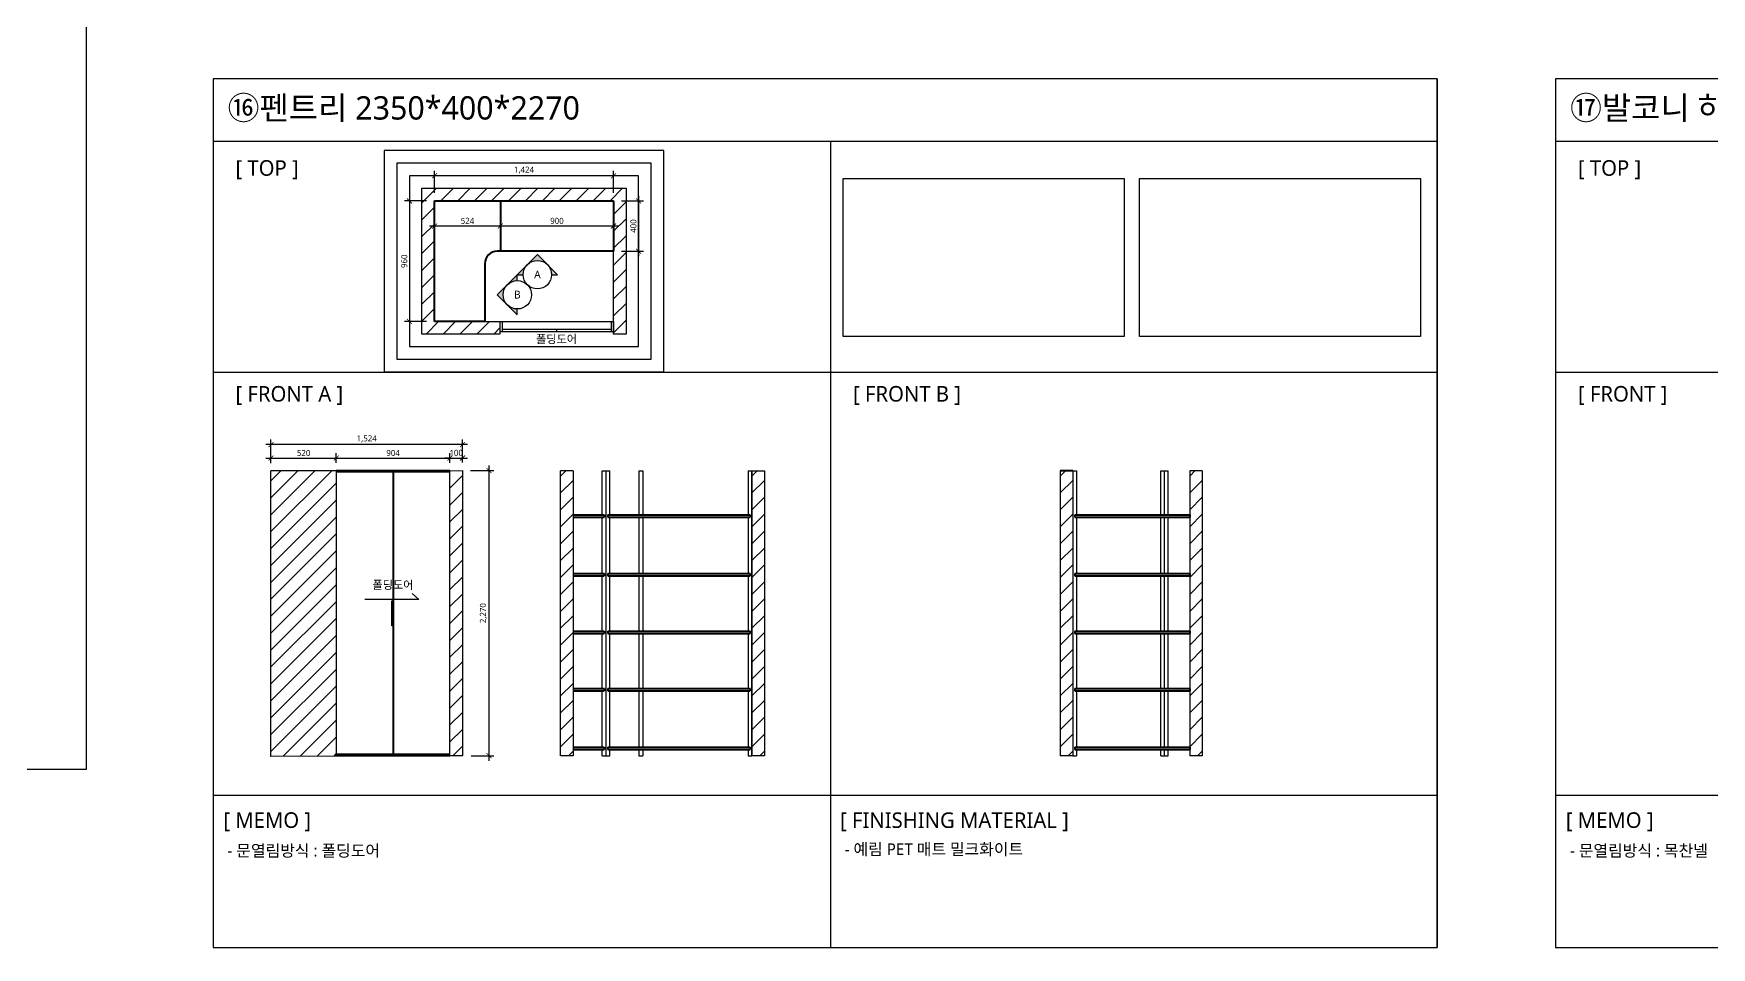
# Model space of a CAD drawing. Header units: millimetres. Extents: x 512 to 764439, y -71 to 559481.
# Drawn here: x 488691 to 502046, y 198562 to 205839 of the extents above; entities that cross this region are included whole.
import ezdxf

# ---------------------------------------------------------------- set-up
doc = ezdxf.new("R2010")
doc.units = ezdxf.units.MM
doc.header["$LTSCALE"] = 50
doc.set_wipeout_variables(frame=1)
for name, color, linetype in [('#DOOR', 4, 'Continuous'), ('#FUR_제작', 6, 'Continuous'), ('#가전가구', 252, 'Continuous'), ('#건축벽체_CON', 2, 'Continuous'), ('.', 8, 'Continuous'), ('_R_F_WIN', 4, 'Continuous'), ('I-SYM', 7, 'Continuous'), ('TEX', 3, 'Continuous'), ('벽', 2, 'Continuous')]:
    doc.layers.add(name, color=color, linetype=linetype)
doc.layers.add('#Fur', color=6, linetype='Continuous', lineweight=40)
doc.styles.add('맑은 고딕', font='malgun.ttf')
doc.styles.add('맑은고딕', font='malgun.ttf')
doc.dimstyles.new('DIM-120', dxfattribs={"dimscale": 120, "dimtxt": 0.6, "dimasz": 0.8, "dimexe": 0.8, "dimexo": 0.8, "dimgap": 0.2, "dimtad": 1, "dimdec": 0, "dimlunit": 6, "dimtxsty": '맑은고딕', "dimblk": 'ARCHTICK', "dimcen": 1, "dimdle": 0.8, "dimclrd": 5, "dimclre": 5, "dimclrt": 4, "dimadec": 0, "dimazin": 0, "dimtfac": 1, "dimtdec": 0, "dimtix": 1, "dimtmove": 2, "dimatfit": 3, "dimldrblk": 'ARCHTICK', "dimfxl": 1, "dimtolj": 1, "dimtzin": 0, "dimarcsym": 0})
picture_1 = doc.add_image_def('image24.png', size_in_pixel=(1920, 1080))
picture_2 = doc.add_image_def('image25.png', size_in_pixel=(1920, 1080))

# ---------------------------------------------------------------- blocks, each defined once
blk = doc.blocks.new('1204design form 23ver')
blk.add_lwpolyline([(67187, -12479), (100787, -12479), (100787, 11281), (67187, 11281)], close=True)
blk = doc.blocks.new('dkdkdkdkk')
at = {"color": 7}
blk.add_wipeout([(244280, -14023), (244276, -14004), (244268, -13987), (244257, -13971), (244244, -13957), (244229, -13946), (244212, -13937), (244194, -13931), (244176, -13929), (244157, -13929), (244138, -13933), (244120, -13939), (244104, -13949), (244089, -13961), (244077, -13975), (244067, -13992), (244060, -14009), (244056, -14028), (244056, -14047), (244058, -14066), (244064, -14084), (244072, -14101), (244084, -14116), (244097, -14129), (244113, -14140), (244130, -14148), (244148, -14153), (244167, -14155), (244186, -14153), (244205, -14149), (244222, -14141), (244238, -14131), (244252, -14118), (244264, -14103), (244273, -14087), (244279, -14069), (244282, -14050), (244282, -14042)], dxfattribs=at).dxf.layer = 'I-SYM'
at = {"layer": 'I-SYM', "true_color": 0x991b1e}
h = blk.add_hatch(color=244, dxfattribs=at)
edge = h.paths.add_edge_path()
edge.add_line((244093, -13958), (244169, -13882))
edge.add_line((244169, -13882), (244169, -13928))
edge.add_arc((244169, -14042), 113, 810, 852.1619)
edge = h.paths.add_edge_path()
edge.add_line((244169, -14202), (244093, -14126))
edge.add_arc((244169, -14042), 113, 587.8381, 630)
edge.add_line((244169, -14155), (244169, -14202))
edge = h.paths.add_edge_path()
edge.add_line((244085, -14118), (244009, -14042))
edge.add_line((244009, -14042), (244085, -13966))
edge.add_arc((244169, -14042), 113, 497.8381, 582.1619)
at = {"layer": 'I-SYM', "color": 7}
blk.add_line((244169, -14202), (244169, -14155), dxfattribs=at)
blk.add_lwpolyline([(244169, -14202), (244009, -14042), (244169, -13882)], dxfattribs=at)
blk.add_circle((244169, -14042), 113, dxfattribs=at)
at = {"color": 7}
blk.add_wipeout([(244348, -13993), (244366, -13988), (244384, -13981), (244399, -13970), (244413, -13957), (244425, -13942), (244433, -13925), (244439, -13907), (244442, -13888), (244441, -13869), (244438, -13851), (244431, -13833), (244422, -13817), (244409, -13802), (244395, -13790), (244379, -13780), (244361, -13773), (244343, -13769), (244324, -13769), (244305, -13771), (244287, -13777), (244270, -13785), (244254, -13796), (244241, -13810), (244231, -13826), (244223, -13843), (244218, -13861), (244216, -13880), (244217, -13899), (244222, -13918), (244229, -13935), (244239, -13951), (244252, -13965), (244267, -13977), (244284, -13986), (244302, -13992), (244321, -13995), (244329, -13995)], dxfattribs=at).dxf.layer = 'I-SYM'
at = {"layer": 'I-SYM', "true_color": 0x991b1e}
h = blk.add_hatch(color=244, dxfattribs=at)
edge = h.paths.add_edge_path()
edge.add_line((244413, -13806), (244489, -13882))
edge.add_line((244489, -13882), (244442, -13882))
edge.add_arc((244329, -13882), 113, 720, 762.1619)
edge = h.paths.add_edge_path()
edge.add_line((244169, -13882), (244245, -13806))
edge.add_arc((244329, -13882), 113, 497.8381, 540)
edge.add_line((244216, -13882), (244169, -13882))
edge = h.paths.add_edge_path()
edge.add_line((244253, -13798), (244329, -13722))
edge.add_line((244329, -13722), (244405, -13798))
edge.add_arc((244329, -13882), 113, 407.8381, 492.1619)
at = {"layer": 'I-SYM', "color": 7}
for p, q in [((244169, -13882), (244216, -13882)), ((244169, -13928), (244169, -13882)), ((244442, -13882), (244489, -13882))]:
    blk.add_line(p, q, dxfattribs=at)
blk.add_lwpolyline([(244169, -13882), (244329, -13722), (244489, -13882)], dxfattribs=at)
blk.add_circle((244329, -13882), 113, dxfattribs=at)
at = {"layer": 'TEX', "color": 7, "style": '맑은 고딕'}
for s, p in [('A', (244303, -13912)), ('B', (244142, -14072))]:
    blk.add_text(s, height=63, dxfattribs=at).set_placement(p)
blk = doc.blocks.new('코지인빌 손잡이')
at = {"layer": '#FUR_제작', "color": 252, "ltscale": 2}
blk.add_line((159728, 52276), (159728, 52076), dxfattribs=at)
blk.add_lwpolyline([(159721, 52276), (159721, 52076), (159731, 52076), (159731, 52276)], close=True, dxfattribs=at)
blk = doc.blocks.new('_ArchTick')
at = {"color": 0, "linetype": 'ByBlock', "const_width": 0.15}
blk.add_lwpolyline([(-0.5, -0.5), (0.5, 0.5)], dxfattribs=at)
blk = doc.blocks.new('*D561')
at = {"color": 5, "lineweight": -2, "transparency": 16777216}
for p, q in [((491819, 204506), (491643, 204506)), ((491683, 204546), (491683, 203506)), ((491819, 203546), (491643, 203546))]:
    blk.add_line(p, q, dxfattribs=at)
at = {"layer": 'Defpoints', "color": 0, "transparency": 16777216}
for p in [(491883, 204506), (491683, 203546), (491883, 203546)]:
    blk.add_point(p, dxfattribs=at)
at = {"color": 5, "lineweight": -2, "transparency": 16777216, "xscale": 40, "yscale": 40, "zscale": 40}
for p, rotation in [((491683, 204506), 90), ((491683, 203546), 270)]:
    blk.add_blockref('_ArchTick', p, dxfattribs=dict(at, rotation=rotation))
at = {"color": 4, "transparency": 16777216, "insert": (491642, 204026), "char_height": 48, "attachment_point": 5, "rotation": 90, "style": '맑은고딕'}
blk.add_mtext('\\A1;960', dxfattribs=at)
blk = doc.blocks.new('*D562')
at = {"color": 5, "lineweight": -2, "transparency": 16777216}
for p, q in [((493371, 204506), (493547, 204506)), ((493507, 204546), (493507, 204066)), ((493371, 204106), (493547, 204106))]:
    blk.add_line(p, q, dxfattribs=at)
at = {"layer": 'Defpoints', "color": 0, "transparency": 16777216}
for p in [(493307, 204506), (493307, 204106), (493507, 204106)]:
    blk.add_point(p, dxfattribs=at)
at = {"color": 5, "lineweight": -2, "transparency": 16777216, "xscale": 40, "yscale": 40, "zscale": 40}
for p, rotation in [((493507, 204506), 90), ((493507, 204106), 270)]:
    blk.add_blockref('_ArchTick', p, dxfattribs=dict(at, rotation=rotation))
at = {"color": 4, "transparency": 16777216, "insert": (493466, 204306), "char_height": 48, "attachment_point": 5, "rotation": 90, "style": '맑은고딕'}
blk.add_mtext('\\A1;400', dxfattribs=at)
blk = doc.blocks.new('*D563')
at = {"color": 5, "lineweight": -2, "transparency": 16777216}
for p, q in [((491883, 204570), (491883, 204746)), ((493307, 204570), (493307, 204746)), ((493347, 204706), (491843, 204706))]:
    blk.add_line(p, q, dxfattribs=at)
at = {"layer": 'Defpoints', "color": 0, "transparency": 16777216}
for p in [(491883, 204706), (491883, 204506), (493307, 204506)]:
    blk.add_point(p, dxfattribs=at)
at = {"color": 5, "lineweight": -2, "transparency": 16777216, "xscale": 40, "yscale": 40, "zscale": 40, "rotation": 180}
blk.add_blockref('_ArchTick', (491883, 204706), dxfattribs=at)
at = {"color": 5, "lineweight": -2, "transparency": 16777216, "xscale": 40, "yscale": 40, "zscale": 40}
blk.add_blockref('_ArchTick', (493307, 204706), dxfattribs=at)
at = {"color": 4, "transparency": 16777216, "insert": (492595, 204751), "char_height": 48, "attachment_point": 5, "style": '맑은고딕'}
blk.add_mtext('\\A1;1,424', dxfattribs=at)
blk = doc.blocks.new('*D564')
at = {"color": 5, "lineweight": -2, "transparency": 16777216}
for p, q in [((491061, 202459), (492045, 202459)), ((491101, 202420), (491101, 202499)), ((492005, 202422), (492005, 202499))]:
    blk.add_line(p, q, dxfattribs=at)
at = {"layer": 'Defpoints', "color": 0, "transparency": 16777216}
for p in [(492005, 202459), (491101, 202356), (492005, 202358)]:
    blk.add_point(p, dxfattribs=at)
at = {"color": 5, "lineweight": -2, "transparency": 16777216, "xscale": 40, "yscale": 40, "zscale": 40, "rotation": 180}
blk.add_blockref('_ArchTick', (491101, 202459), dxfattribs=at)
at = {"color": 5, "lineweight": -2, "transparency": 16777216, "xscale": 40, "yscale": 40, "zscale": 40}
blk.add_blockref('_ArchTick', (492005, 202459), dxfattribs=at)
at = {"color": 4, "transparency": 16777216, "insert": (491553, 202499), "char_height": 48, "attachment_point": 5, "style": '맑은고딕'}
blk.add_mtext('\\A1;904', dxfattribs=at)
blk = doc.blocks.new('*D565')
at = {"color": 5, "lineweight": -2, "transparency": 16777216}
for p, q in [((490541, 202459), (491141, 202459)), ((490581, 202418), (490581, 202499)), ((491101, 202422), (491101, 202499))]:
    blk.add_line(p, q, dxfattribs=at)
at = {"layer": 'Defpoints', "color": 0, "transparency": 16777216}
for p in [(491101, 202459), (490581, 202354), (491101, 202358)]:
    blk.add_point(p, dxfattribs=at)
at = {"color": 5, "lineweight": -2, "transparency": 16777216, "xscale": 40, "yscale": 40, "zscale": 40, "rotation": 180}
blk.add_blockref('_ArchTick', (490581, 202459), dxfattribs=at)
at = {"color": 5, "lineweight": -2, "transparency": 16777216, "xscale": 40, "yscale": 40, "zscale": 40}
blk.add_blockref('_ArchTick', (491101, 202459), dxfattribs=at)
at = {"color": 4, "transparency": 16777216, "insert": (490841, 202499), "char_height": 48, "attachment_point": 5, "style": '맑은고딕'}
blk.add_mtext('\\A1;520', dxfattribs=at)
blk = doc.blocks.new('*D566')
at = {"color": 5, "lineweight": -2, "transparency": 16777216}
for p, q in [((492169, 202359), (492356, 202359)), ((492316, 202399), (492316, 200049)), ((492175, 200089), (492356, 200089))]:
    blk.add_line(p, q, dxfattribs=at)
at = {"layer": 'Defpoints', "color": 0, "transparency": 16777216}
for p in [(492105, 202359), (492111, 200089), (492316, 200089)]:
    blk.add_point(p, dxfattribs=at)
at = {"color": 5, "lineweight": -2, "transparency": 16777216, "xscale": 40, "yscale": 40, "zscale": 40}
for p, rotation in [((492316, 202359), 90), ((492316, 200089), 270)]:
    blk.add_blockref('_ArchTick', p, dxfattribs=dict(at, rotation=rotation))
at = {"color": 4, "transparency": 16777216, "insert": (492272, 201224), "char_height": 48, "attachment_point": 5, "rotation": 90, "style": '맑은고딕'}
blk.add_mtext('\\A1;2,270', dxfattribs=at)
blk = doc.blocks.new('*D196')
at = {"color": 5, "lineweight": -2, "transparency": 16777216}
for p, q in [((492005, 202459), (491965, 202459)), ((492005, 202422), (492005, 202499)), ((492005, 202459), (492105, 202459)), ((492105, 202423), (492105, 202499)), ((492105, 202459), (492145, 202459))]:
    blk.add_line(p, q, dxfattribs=at)
at = {"layer": 'Defpoints', "color": 0, "transparency": 16777216}
for p in [(492105, 202459), (492005, 202358), (492105, 202359)]:
    blk.add_point(p, dxfattribs=at)
at = {"color": 5, "lineweight": -2, "transparency": 16777216, "xscale": 40, "yscale": 40, "zscale": 40}
blk.add_blockref('_ArchTick', (492005, 202459), dxfattribs=at)
at = {"color": 5, "lineweight": -2, "transparency": 16777216, "xscale": 40, "yscale": 40, "zscale": 40, "rotation": 180}
blk.add_blockref('_ArchTick', (492105, 202459), dxfattribs=at)
at = {"color": 4, "transparency": 16777216, "insert": (492055, 202500), "char_height": 48, "attachment_point": 5, "style": '맑은고딕'}
blk.add_mtext('\\A1;100', dxfattribs=at)
blk = doc.blocks.new('*D197')
at = {"color": 5, "lineweight": -2, "transparency": 16777216}
for p, q in [((490581, 202418), (490581, 202606)), ((492105, 202423), (492105, 202606)), ((492145, 202566), (490541, 202566))]:
    blk.add_line(p, q, dxfattribs=at)
at = {"layer": 'Defpoints', "color": 0, "transparency": 16777216}
for p in [(490581, 202566), (490581, 202354), (492105, 202359)]:
    blk.add_point(p, dxfattribs=at)
at = {"color": 5, "lineweight": -2, "transparency": 16777216, "xscale": 40, "yscale": 40, "zscale": 40, "rotation": 180}
blk.add_blockref('_ArchTick', (490581, 202566), dxfattribs=at)
at = {"color": 5, "lineweight": -2, "transparency": 16777216, "xscale": 40, "yscale": 40, "zscale": 40}
blk.add_blockref('_ArchTick', (492105, 202566), dxfattribs=at)
at = {"color": 4, "transparency": 16777216, "insert": (491343, 202611), "char_height": 48, "attachment_point": 5, "style": '맑은고딕'}
blk.add_mtext('\\A1;1,524', dxfattribs=at)
blk = doc.blocks.new('*D567')
at = {"color": 5, "lineweight": -2, "transparency": 16777216}
for p, q in [((492407, 204370), (492407, 204346)), ((493307, 204370), (493307, 204346)), ((493347, 204306), (492367, 204306))]:
    blk.add_line(p, q, dxfattribs=at)
at = {"layer": 'Defpoints', "color": 0, "transparency": 16777216}
for p in [(492407, 204306), (492407, 204306), (493307, 204306)]:
    blk.add_point(p, dxfattribs=at)
at = {"color": 5, "lineweight": -2, "transparency": 16777216, "xscale": 40, "yscale": 40, "zscale": 40, "rotation": 180}
blk.add_blockref('_ArchTick', (492407, 204306), dxfattribs=at)
at = {"color": 5, "lineweight": -2, "transparency": 16777216, "xscale": 40, "yscale": 40, "zscale": 40}
blk.add_blockref('_ArchTick', (493307, 204306), dxfattribs=at)
at = {"color": 4, "transparency": 16777216, "insert": (492857, 204347), "char_height": 48, "attachment_point": 5, "style": '맑은고딕'}
blk.add_mtext('\\A1;900', dxfattribs=at)
blk = doc.blocks.new('*D568')
at = {"color": 5, "lineweight": -2, "transparency": 16777216}
for p, q in [((491883, 204370), (491883, 204346)), ((492407, 204370), (492407, 204346)), ((492447, 204306), (491843, 204306))]:
    blk.add_line(p, q, dxfattribs=at)
at = {"layer": 'Defpoints', "color": 0, "transparency": 16777216}
for p in [(491883, 204306), (491883, 204306), (492407, 204306)]:
    blk.add_point(p, dxfattribs=at)
at = {"color": 5, "lineweight": -2, "transparency": 16777216, "xscale": 40, "yscale": 40, "zscale": 40, "rotation": 180}
blk.add_blockref('_ArchTick', (491883, 204306), dxfattribs=at)
at = {"color": 5, "lineweight": -2, "transparency": 16777216, "xscale": 40, "yscale": 40, "zscale": 40}
blk.add_blockref('_ArchTick', (492407, 204306), dxfattribs=at)
at = {"color": 4, "transparency": 16777216, "insert": (492145, 204347), "char_height": 48, "attachment_point": 5, "style": '맑은고딕'}
blk.add_mtext('\\A1;524', dxfattribs=at)

msp = doc.modelspace()

# ---------------------------------------------------------------- hatches: boundary and pattern name
at = {"layer": '.', "ltscale": 2, "true_color": 0x636466, "transparency": 33554523}
h = msp.add_hatch(dxfattribs=at)
h.set_pattern_fill('ANSI31', color=251, scale=30)
h.set_pattern_definition([(45, (174175.64, 196972.33), (-67.35192, 67.35192), [])])
h.paths.add_polyline_path([(493406.85800313, 204606.31987864), (493306.85800313, 204606.31987864), (491782.85800313, 204606.31987864), (491782.85800313, 203446.31987864), (491882.85800313, 203446.31987864), (492402.85800313, 203446.31987864), (492402.85800313, 203546.31987864), (491882.85800313, 203546.31987864), (491882.85800313, 204506.31987864), (493306.85800313, 204506.31987864), (493306.85800313, 203446.31987864), (493406.85800313, 203446.31987864)])
h = msp.add_hatch(dxfattribs=at)
h.set_pattern_fill('ANSI31', color=251, scale=30)
h.set_pattern_definition([(45, (172873.51, 196678.76), (-67.35192, 67.35192), [])])
h.paths.add_polyline_path([(491100.72613561, 202355.63790924), (490580.72613561, 202353.81572024), (490580.72613561, 200083.81572024), (491100.72613561, 200085.63790924)])
h.paths.add_polyline_path([(492104.72613561, 202358.58867983), (492004.72613561, 202358.29477838), (492004.72613561, 200088.29477838), (492104.72613561, 200088.58867983)])
h = msp.add_hatch(dxfattribs=at)
h.set_pattern_fill('ANSI31', color=251, scale=30)
h.set_pattern_definition([(45, (174378, 196859.97), (-67.35192, 67.35192), [])])
h.paths.add_polyline_path([(492885.52905195, 200088.29477838), (492985.52905195, 200088.29477838), (492985.52905195, 202358.29477838), (492885.52905195, 202361.16072701)])
h = msp.add_hatch(dxfattribs=at)
h.set_pattern_fill('ANSI31', color=251, scale=30)
h.set_pattern_definition([(45, (175902, 196859.97), (-67.35192, 67.35192), [])])
h.paths.add_polyline_path([(494409.52905195, 200088.29477838), (494509.52905195, 200088.29477838), (494509.52905195, 202358.29477838), (494409.52905195, 202361.16072701)])
h = msp.add_hatch(dxfattribs=at)
h.set_pattern_fill('ANSI31', color=251, scale=30)
h.set_pattern_definition([(45, (178355.62, 196859.97), (-67.35192, 67.35192), [])])
h.paths.add_polyline_path([(496963.15040064, 202358.29477838), (496863.15040064, 202361.16072701), (496863.15040064, 200088.29477838), (496963.15040064, 200088.29477838)])
h = msp.add_hatch(dxfattribs=at)
h.set_pattern_fill('ANSI31', color=251, scale=30)
h.set_pattern_definition([(45, (179385.62, 196859.97), (-67.35192, 67.35192), [])])
h.paths.add_polyline_path([(497993.15040064, 202358.29477838), (497893.15040064, 202361.16072701), (497893.15040064, 200088.29477838), (497993.15040064, 200088.29477838)])

# ---------------------------------------------------------------- linework, layer by layer
at = {"layer": '#DOOR', "color": 1, "ltscale": 2}
msp.add_lwpolyline([(491705.2402523, 201379.51607995), (491756.5845204, 201331.64296304), (491328.86775081, 201331.64296304)], dxfattribs=at)
at = {"layer": '#Fur', "ltscale": 2}
for p, q in [((491882.85800313, 203546.31987864), (491882.85800313, 204506.31987864)), ((491882.85800313, 204506.31987864), (493306.85800313, 204506.31987864)), ((493306.85800313, 204506.31987864), (493306.85800313, 204106.31987864)), ((492282.85800313, 204006.31987864), (492282.85800313, 203546.31987864)), ((492282.85800313, 203546.31987864), (491882.85800313, 203546.31987864)), ((493306.85800313, 203466.31987864), (493306.85800313, 203466.31987864)), ((492004.72613561, 202358.29477838), (491100.72613561, 202358.29477838)), ((492004.72613561, 202348.29477838), (491100.72613561, 202348.29477838)), ((491552.72613561, 202348.29477838), (491552.72613561, 200098.29477838)), ((496963.15040064, 202358.29477838), (496863.15040064, 202358.29477838)), ((492985.52905195, 202006.29477838), (493232.52905195, 202006.29477838)), ((492985.52905195, 201988.29477838), (493232.52905195, 201988.29477838)), ((493232.52905195, 202006.29477838), (493232.52905195, 201988.29477838)), ((493262.52905195, 202006.29477838), (493509.52905195, 202006.29477838)), ((493262.52905195, 202006.29477838), (493262.52905195, 201988.29477838)), ((493262.52905195, 201988.29477838), (493509.52905195, 201988.29477838)), ((493509.52905195, 202006.29477838), (494394.52905195, 202006.29477838)), ((493509.52905195, 201988.29477838), (494394.52905195, 201988.29477838)), ((494394.52905195, 202006.29477838), (494394.52905195, 201988.29477838)), ((496978.15040064, 202006.29477838), (497313.72672071, 202006.29477838)), ((496978.15040064, 202006.29477838), (496978.15040064, 201988.29477838)), ((496978.15040064, 201988.29477838), (497313.72672071, 201988.29477838)), ((497313.72672071, 202006.29477838), (497893.15040064, 202006.29477838)), ((497313.72672071, 201988.29477838), (497893.15040064, 201988.29477838)), ((497893.15040064, 202006.29477838), (497893.15040064, 201988.29477838)), ((492985.52905195, 201539.29477838), (493232.52905195, 201539.29477838)), ((493232.52905195, 201539.29477838), (493232.52905195, 201521.29477838)), ((493262.52905195, 201539.29477838), (493509.52905195, 201539.29477838)), ((493262.52905195, 201539.29477838), (493262.52905195, 201521.29477838)), ((493509.52905195, 201539.29477838), (494394.52905195, 201539.29477838)), ((494394.52905195, 201539.29477838), (494394.52905195, 201521.29477838)), ((496978.15040064, 201539.29477838), (497313.72672071, 201539.29477838)), ((496978.15040064, 201539.29477838), (496978.15040064, 201521.29477838)), ((497313.72672071, 201539.29477838), (497893.15040064, 201539.29477838)), ((497893.15040064, 201539.29477838), (497893.15040064, 201521.29477838)), ((492985.52905195, 201521.29477838), (493232.52905195, 201521.29477838)), ((493262.52905195, 201521.29477838), (493509.52905195, 201521.29477838)), ((493509.52905195, 201521.29477838), (494394.52905195, 201521.29477838)), ((496978.15040064, 201521.29477838), (497313.72672071, 201521.29477838)), ((497313.72672071, 201521.29477838), (497893.15040064, 201521.29477838)), ((492985.52905195, 201081.29477838), (493232.52905195, 201081.29477838)), ((492985.52905195, 201063.29477838), (493232.52905195, 201063.29477838)), ((493232.52905195, 201081.29477838), (493232.52905195, 201063.29477838)), ((493262.52905195, 201081.29477838), (493509.52905195, 201081.29477838)), ((493262.52905195, 201081.29477838), (493262.52905195, 201063.29477838)), ((493262.52905195, 201063.29477838), (493509.52905195, 201063.29477838)), ((493509.52905195, 201081.29477838), (494394.52905195, 201081.29477838)), ((493509.52905195, 201063.29477838), (494394.52905195, 201063.29477838)), ((494394.52905195, 201081.29477838), (494394.52905195, 201063.29477838)), ((496978.15040064, 201081.29477838), (497313.72672071, 201081.29477838)), ((496978.15040064, 201081.29477838), (496978.15040064, 201063.29477838)), ((496978.15040064, 201063.29477838), (497313.72672071, 201063.29477838)), ((497313.72672071, 201081.29477838), (497893.15040064, 201081.29477838)), ((497313.72672071, 201063.29477838), (497893.15040064, 201063.29477838)), ((497893.15040064, 201081.29477838), (497893.15040064, 201063.29477838)), ((492985.52905195, 200623.29477838), (493232.52905195, 200623.29477838)), ((492985.52905195, 200605.29477838), (493232.52905195, 200605.29477838)), ((493232.52905195, 200623.29477838), (493232.52905195, 200605.29477838)), ((493262.52905195, 200623.29477838), (493509.52905195, 200623.29477838)), ((493262.52905195, 200623.29477838), (493262.52905195, 200605.29477838)), ((493262.52905195, 200605.29477838), (493509.52905195, 200605.29477838)), ((493509.52905195, 200623.29477838), (494394.52905195, 200623.29477838)), ((493509.52905195, 200605.29477838), (494394.52905195, 200605.29477838)), ((494394.52905195, 200623.29477838), (494394.52905195, 200605.29477838)), ((496978.15040064, 200623.29477838), (497313.72672071, 200623.29477838)), ((496978.15040064, 200623.29477838), (496978.15040064, 200605.29477838)), ((496978.15040064, 200605.29477838), (497313.72672071, 200605.29477838)), ((497313.72672071, 200623.29477838), (497893.15040064, 200623.29477838)), ((497313.72672071, 200605.29477838), (497893.15040064, 200605.29477838)), ((497893.15040064, 200623.29477838), (497893.15040064, 200605.29477838)), ((492004.72613561, 200098.29477838), (491100.72613561, 200098.29477838)), ((492004.72613561, 200088.29477838), (491100.72613561, 200088.29477838)), ((492985.52905195, 200156.29477838), (493232.52905195, 200156.29477838)), ((492985.52905195, 200138.29477838), (493232.52905195, 200138.29477838)), ((493232.52905195, 200156.29477838), (493232.52905195, 200138.29477838)), ((493262.52905195, 200156.29477838), (493509.52905195, 200156.29477838)), ((493262.52905195, 200156.29477838), (493262.52905195, 200138.29477838)), ((493262.52905195, 200138.29477838), (493509.52905195, 200138.29477838)), ((493509.52905195, 200156.29477838), (494394.52905195, 200156.29477838)), ((493509.52905195, 200138.29477838), (494394.52905195, 200138.29477838)), ((494394.52905195, 200156.29477838), (494394.52905195, 200138.29477838)), ((496978.15040064, 200156.29477838), (497313.72672071, 200156.29477838)), ((496978.15040064, 200156.29477838), (496978.15040064, 200138.29477838)), ((496978.15040064, 200138.29477838), (497313.72672071, 200138.29477838)), ((497313.72672071, 200156.29477838), (497893.15040064, 200156.29477838)), ((497313.72672071, 200138.29477838), (497893.15040064, 200138.29477838)), ((497893.15040064, 200156.29477838), (497893.15040064, 200138.29477838))]:
    msp.add_line(p, q, dxfattribs=at)
at = {"layer": '#FUR_제작', "color": 252}
for p, q in [((493288.85800313, 203546.31987864), (493288.85800313, 203466.31987864)), ((493306.85800313, 203546.31987864), (493306.85800313, 203466.31987864)), ((492402.85800313, 203466.31987864), (493306.85800313, 203466.31987864)), ((492420.85800313, 203484.31987864), (493288.85800313, 203484.31987864)), ((492854.85800313, 203484.31987864), (492854.85800313, 203466.31987864))]:
    msp.add_line(p, q, dxfattribs=at)
at = {"layer": '#FUR_제작', "color": 4, "ltscale": 2}
for p, q in [((493217.52905195, 202006.29477838), (493217.52905195, 202358.29477838)), ((493217.52905195, 202358.29477838), (493277.52905195, 202358.29477838)), ((493247.52905195, 200088.29477838), (493247.52905195, 202358.29477838)), ((493277.52905195, 202006.29477838), (493277.52905195, 202358.29477838)), ((493509.52905195, 202358.29477838), (493509.52905195, 202006.29477838)), ((493509.52905195, 202358.29477838), (493539.52905195, 202358.29477838)), ((493539.52905195, 202358.29477838), (493539.52905195, 202006.29477838)), ((494379.52905195, 202358.29477838), (494379.52905195, 202006.29477838)), ((494379.52905195, 202358.29477838), (494409.52905195, 202358.29477838)), ((494409.52905195, 202358.29477838), (494409.52905195, 200088.29477838)), ((496963.15040064, 202358.29477838), (496963.15040064, 200088.29477838)), ((496963.15040064, 202358.29477838), (496993.15040064, 202358.29477838)), ((496993.15040064, 202358.29477838), (496993.15040064, 202006.29477838)), ((497663.15040064, 202006.29477838), (497663.15040064, 202358.29477838)), ((497663.15040064, 202358.29477838), (497723.15040064, 202358.29477838)), ((497693.15040064, 202006.29477838), (497693.15040064, 202358.29477838)), ((497723.15040064, 202006.29477838), (497723.15040064, 202358.29477838)), ((493217.52905195, 201539.29477838), (493217.52905195, 201988.29477838)), ((493277.52905195, 201539.29477838), (493277.52905195, 201988.29477838)), ((493509.52905195, 201988.29477838), (493509.52905195, 201539.29477838)), ((493539.52905195, 201988.29477838), (493539.52905195, 201539.29477838)), ((494379.52905195, 201988.29477838), (494379.52905195, 201539.29477838)), ((496993.15040064, 201988.29477838), (496993.15040064, 201539.29477838)), ((497663.15040064, 201539.29477838), (497663.15040064, 201988.29477838)), ((497693.15040064, 201539.29477838), (497693.15040064, 201988.29477838)), ((497723.15040064, 201539.29477838), (497723.15040064, 201988.29477838)), ((493217.52905195, 201081.29477838), (493217.52905195, 201521.29477838)), ((493277.52905195, 201081.29477838), (493277.52905195, 201521.29477838)), ((493509.52905195, 201521.29477838), (493509.52905195, 201081.29477838)), ((493539.52905195, 201521.29477838), (493539.52905195, 201081.29477838)), ((494379.52905195, 201521.29477838), (494379.52905195, 201081.29477838)), ((496993.15040064, 201521.29477838), (496993.15040064, 201081.29477838)), ((497663.15040064, 201081.29477838), (497663.15040064, 201521.29477838)), ((497693.15040064, 201081.29477838), (497693.15040064, 201521.29477838)), ((497723.15040064, 201081.29477838), (497723.15040064, 201521.29477838)), ((493217.52905195, 200623.29477838), (493217.52905195, 201063.29477838)), ((493277.52905195, 200623.29477838), (493277.52905195, 201063.29477838)), ((493509.52905195, 201063.29477838), (493509.52905195, 200623.29477838)), ((493539.52905195, 201063.29477838), (493539.52905195, 200623.29477838)), ((494379.52905195, 201063.29477838), (494379.52905195, 200623.29477838)), ((496993.15040064, 201063.29477838), (496993.15040064, 200623.29477838)), ((497663.15040064, 200623.29477838), (497663.15040064, 201063.29477838)), ((497693.15040064, 200623.29477838), (497693.15040064, 201063.29477838)), ((497723.15040064, 200623.29477838), (497723.15040064, 201063.29477838)), ((493217.52905195, 200156.29477838), (493217.52905195, 200605.29477838)), ((493277.52905195, 200156.29477838), (493277.52905195, 200605.29477838)), ((493509.52905195, 200605.29477838), (493509.52905195, 200156.29477838)), ((493539.52905195, 200605.29477838), (493539.52905195, 200156.29477838)), ((494379.52905195, 200605.29477838), (494379.52905195, 200156.29477838)), ((496993.15040064, 200605.29477838), (496993.15040064, 200156.29477838)), ((497663.15040064, 200156.29477838), (497663.15040064, 200605.29477838)), ((497693.15040064, 200156.29477838), (497693.15040064, 200605.29477838)), ((497723.15040064, 200156.29477838), (497723.15040064, 200605.29477838)), ((493217.52905195, 200088.29477838), (493217.52905195, 200138.29477838)), ((493217.52905195, 200088.29477838), (493277.52905195, 200088.29477838)), ((493277.52905195, 200088.29477838), (493277.52905195, 200138.29477838)), ((493509.52905195, 200138.29477838), (493509.52905195, 200088.29477838)), ((493509.52905195, 200088.29477838), (493539.52905195, 200088.29477838)), ((493539.52905195, 200138.29477838), (493539.52905195, 200088.29477838)), ((494379.52905195, 200138.29477838), (494379.52905195, 200088.29477838)), ((494379.52905195, 200088.29477838), (494409.52905195, 200088.29477838)), ((496963.15040064, 200138.29477838), (496963.15040064, 200088.29477838)), ((496963.15040064, 200088.29477838), (496993.15040064, 200088.29477838)), ((496993.15040064, 200138.29477838), (496993.15040064, 200088.29477838)), ((497663.15040064, 200088.29477838), (497663.15040064, 200138.29477838)), ((497663.15040064, 200088.29477838), (497723.15040064, 200088.29477838)), ((497693.15040064, 200088.29477838), (497693.15040064, 200138.29477838)), ((497723.15040064, 200088.29477838), (497723.15040064, 200138.29477838))]:
    msp.add_line(p, q, dxfattribs=at)
at = {"layer": '#건축벽체_CON'}
for p, q in [((490580.72613561, 200083.81572024), (490580.72613561, 202358.29477838)), ((491100.72613561, 202358.29477838), (490580.72613561, 202358.29477838)), ((491100.72613561, 202358.29477838), (491100.72613561, 200085.63790924)), ((492885.52905195, 200088.29477838), (492885.52905195, 202358.29477838)), ((492985.52905195, 202358.29477838), (492885.52905195, 202358.29477838)), ((492985.52905195, 202358.29477838), (492985.52905195, 200088.29477838)), ((494409.52905195, 200088.29477838), (494409.52905195, 202358.29477838)), ((494409.52905195, 202358.29477838), (494509.52905195, 202358.29477838)), ((494509.52905195, 202358.29477838), (494509.52905195, 200088.29477838)), ((496863.15040064, 202358.29477838), (496863.15040064, 200088.29477838)), ((496963.15040064, 202358.29477838), (496963.15040064, 200088.29477838)), ((497893.15040064, 202358.29477838), (497893.15040064, 200088.29477838)), ((497993.15040064, 202358.29477838), (497893.15040064, 202358.29477838)), ((497993.15040064, 202358.29477838), (497993.15040064, 200088.29477838)), ((491100.72613561, 200085.63790924), (490580.72613561, 200083.81572024)), ((492985.52905195, 200088.29477838), (492885.52905195, 200088.29477838)), ((494509.52905195, 200088.29477838), (494409.52905195, 200088.29477838)), ((496963.15040064, 200088.29477838), (496863.15040064, 200088.29477838)), ((497993.15040064, 200088.29477838), (497893.15040064, 200088.29477838))]:
    msp.add_line(p, q, dxfattribs=at)
for points in [[(492402.85800313, 203446.31987864), (491882.85800313, 203446.31987864), (491782.85800313, 203446.31987864), (491782.85800313, 204606.31987864), (493306.85800313, 204606.31987864), (493406.85800313, 204606.31987864), (493406.85800313, 203446.31987864), (493306.85800313, 203446.31987864), (493306.85800313, 204506.31987864), (491882.85800313, 204506.31987864), (491882.85800313, 203546.31987864), (492402.85800313, 203546.31987864)], [(492104.72613561, 200088.58867983), (492004.72613561, 200088.29477838), (492004.72613561, 202358.29477838), (492104.72613561, 202358.58867983)]]:
    msp.add_lwpolyline(points, close=True, dxfattribs=at)
for points in [[(499861.82006362, 205477.23742613), (490120.89340603, 205477.23742613), (490120.89340603, 198562.49294258), (499861.82006362, 198562.49294258)], [(510546.90081648, 205477.23742613), (500805.9741589, 205477.23742613), (500805.9741589, 198562.49294258), (510546.90081648, 198562.49294258)]]:
    msp.add_lwpolyline(points, close=True)
for points in [[(495036.10270869, 198562.49294258), (495036.10270869, 204981.98765498)], [(490120.89340603, 203143.75041764), (499861.82006362, 203143.75041764)], [(500805.9741589, 203143.75041764), (510546.90081648, 203143.75041764)], [(490120.89340603, 199775.48878036), (499861.82006362, 199775.48878036)], [(500805.9741589, 199775.48878036), (510546.90081648, 199775.48878036)]]:
    msp.add_lwpolyline(points)
at = {"layer": '_R_F_WIN', "color": 7}
msp.add_line((499861.82006362, 205477.23742613), (499861.82006362, 198562.49294258), dxfattribs=at)
for points in [[(499861.82006362, 205477.23742613), (490120.89340603, 205477.23742613), (490120.89340603, 204981.98765498), (499861.82006362, 204981.98765498)], [(510546.90081648, 205477.23742613), (500805.9741589, 205477.23742613), (500805.9741589, 204981.98765498), (510546.90081648, 204981.98765498)]]:
    msp.add_lwpolyline(points, dxfattribs=at)

# ---------------------------------------------------------------- block references
msp.add_blockref('1204design form 23ver', (388324.58981634, 212460.84763758))
at = {"xscale": -1, "rotation": 180}
msp.add_blockref('코지인빌 손잡이', (331821.34979728, 253398.85012087), dxfattribs=at)

# ---------------------------------------------------------------- texts
at = {"layer": '#가전가구', "char_height": 65, "attachment_point": 1, "style": '맑은고딕'}
for insert in [(492118.21512794, 203438.13162815), (490816.08326041, 201481.35407909)]:
    msp.add_mtext_dynamic_manual_height_columns('\\pxqc;폴딩도어', width=1471.5483469185, gutter_width=98.07255812, heights=[0], dxfattribs=dict(at, insert=insert))
at = {"char_height": 92.8593320912, "attachment_point": 1, "style": '맑은고딕'}
for s, heights, insert in [('- 문열림방식 : 폴딩도어', [1226.3759856], (490234.57922567, 199379.43586561)), ('- 예림 PET 매트 밀크화이트', [944.20321998], (495146.83348073, 199391.25831894)), ('- 문열림방식 : 목찬넬', [1226.3759856], (500919.65997853, 199379.43586561))]:
    msp.add_mtext_dynamic_manual_height_columns(s, width=3264.8350786126, gutter_width=15.47655535, heights=heights, dxfattribs=dict(at, insert=insert))
at = {"layer": '_R_F_WIN', "color": 7, "style": '맑은 고딕'}
for s, height, p in [('⑯펜트리 2350*400*2270 ', 185.7186641824, (490236.03897783, 205153.78324011)), ('⑰발코니 하부장 1630*600*900 ', 185.7186641824, (500921.11973069, 205153.78324011)), ('[ TOP ]', 123.812442788, (490298.59234617, 204706.4344746)), ('[ TOP ]', 123.812442788, (500983.67309904, 204706.4344746)), ('[ FRONT A ]', 123.8124427883, (490298.59234617, 202908.46141817)), ('[ FRONT B ]', 123.8124427883, (495213.80164883, 202908.46141817)), ('[ FRONT ]', 123.812442788, (500983.67309904, 202908.46141817)), ('[ MEMO ]', 123.812442788, (490201.87296615, 199514.51295006)), ('[ FINISHING MATERIAL ]', 123.8124427883, (495110.12611352, 199513.93378599)), ('[ MEMO ]', 123.812442788, (500886.95371901, 199514.51295006))]:
    msp.add_text(s, height=height, dxfattribs=at).set_placement(p)

# ---------------------------------------------------------------- dimensions: what is measured, and where the dimension line sits
for base, p1, p2, picture, middle in [((491882.85800313, 204706.31987864), (493306.85800313, 204506.31987864), (491882.85800313, 204506.31987864), '*D563', (492594.85800313, 204751.27640038)), ((491882.85800313, 204306.31987864), (492406.85800313, 204306.31987864), (491882.85800313, 204306.31987864), '*D568', (492144.85800313, 204347.11879168)), ((492406.85800313, 204306.31987864), (493306.85800313, 204306.31987864), (492406.85800313, 204306.31987864), '*D567', (492856.85800313, 204347.11879168)), ((490580.72613561, 202566.45297027), (492104.72613561, 202358.58867983), (490580.72613561, 202353.81572024), '*D197', (491342.72613561, 202611.40949201)), ((491100.72613561, 202458.58867983), (490580.72613561, 202353.81572024), (491100.72613561, 202358.29477838), '*D565', (490840.72613561, 202499.38759288)), ((492004.72613561, 202458.58867983), (491100.72613561, 202355.63790924), (492004.72613561, 202358.29477838), '*D564', (491552.72613561, 202499.38759288)), ((492104.72613561, 202458.58867983), (492004.72613561, 202358.29477838), (492104.72613561, 202358.58867983), '*D196', (492054.72613561, 202499.51802766))]:
    dim = msp.add_linear_dim(base=base, p1=p1, p2=p2, dimstyle='DIM-120', override={"dimscale": 80, "dimasz": 0.5, "dimexe": 0.5, "dimdle": 0.5})
    dim.commit()
    dim.dimension.update_dxf_attribs({"geometry": picture, "text_midpoint": middle})
for base, p1, p2, picture, middle in [((491682.85800313, 203546.31987864), (491882.85800313, 204506.31987864), (491882.85800313, 203546.31987864), '*D561', (491642.05909009, 204026.31987864)), ((493506.85800313, 204106.31987864), (493306.85800313, 204506.31987864), (493306.85800313, 204106.31987864), '*D562', (493466.05909009, 204306.31987864)), ((492316.48875695, 200088.60828749), (492104.72613561, 202358.58867983), (492111.39764097, 200088.60828749), '*D566', (492271.66266999, 201223.59848366))]:
    dim = msp.add_linear_dim(base=base, p1=p1, p2=p2, angle=90, dimstyle='DIM-120', override={"dimscale": 80, "dimasz": 0.5, "dimexe": 0.5, "dimdle": 0.5})
    dim.commit()
    dim.dimension.update_dxf_attribs({"geometry": picture, "text_midpoint": middle})

# ---------------------------------------------------------------- pictures from other files: only their frames are drawn
at = {"layer": '_R_F_WIN', "color": 7}
image = msp.add_image(picture_1, insert=(495136.35325739, 203425.58657413), size_in_units=(2236.14578861, 1257.83200609), dxfattribs=at)
image.dxf.flags = 7
image = msp.add_image(picture_2, insert=(497494.91453451, 203425.58657413), size_in_units=(2236.14578861, 1257.83200609), dxfattribs=at)
image.dxf.flags = 7

# ---------------------------------------------------------------- next in the draw order: block references
at = {"layer": '벽'}
msp.add_blockref('dkdkdkdkk', (248372.62710353, 217800.85188745), dxfattribs=at)

# ---------------------------------------------------------------- next in the draw order: linework, layer by layer
at = {"layer": '#Fur', "ltscale": 2}
for p, q in [((492406.85800313, 204506.31987864), (492406.85800313, 204106.31987864)), ((493306.85800313, 204106.31987864), (492382.85800313, 204106.31987864))]:
    msp.add_line(p, q, dxfattribs=at)
msp.add_arc((492382.85800313, 204006.31987864), 100, 90, 180, dxfattribs=at)
at = {"layer": '#FUR_제작', "color": 252}
for p, q in [((492402.85800313, 203546.31987864), (493306.85800313, 203546.31987864)), ((492402.85800313, 203546.31987864), (492402.85800313, 203466.31987864)), ((492420.85800313, 203546.31987864), (492420.85800313, 203466.31987864))]:
    msp.add_line(p, q, dxfattribs=at)
at = {"layer": 'Defpoints', "color": 253, "true_color": 0x9898cc}
for points in [[(493706.85800313, 204906.31987864), (491482.85800313, 204906.31987864), (491482.85800313, 203146.31987864), (493706.85800313, 203146.31987864)], [(493606.85800313, 204806.31987864), (491582.85800313, 204806.31987864), (491582.85800313, 203246.31987864), (493606.85800313, 203246.31987864)], [(493506.85800313, 204706.31987864), (491682.85800313, 204706.31987864), (491682.85800313, 203346.31987864), (493506.85800313, 203346.31987864)]]:
    msp.add_lwpolyline(points, close=True, dxfattribs=at)

doc.saveas('drawing.dxf')
